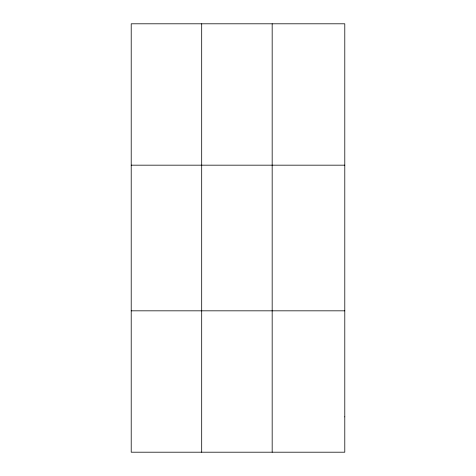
<?xml version="1.0" encoding="UTF-8"?>
<svg xmlns="http://www.w3.org/2000/svg" width="476" height="476" viewBox="0 0 476 476"><rect width="100%" height="100%" fill="white"/><g stroke="black" fill="none" stroke-linecap="round" stroke-linejoin="round"><path stroke-width="0.71" d="M201.693 452.2L201.693 23.8M272.171 452.2L272.171 23.8M131.209 165.172L344.791 165.172M131.209 310.828L344.791 310.828M344.791 416.857L344.791 452.2L131.209 452.2L131.209 23.8L344.791 23.8L344.791 416.857"/></g></svg>
